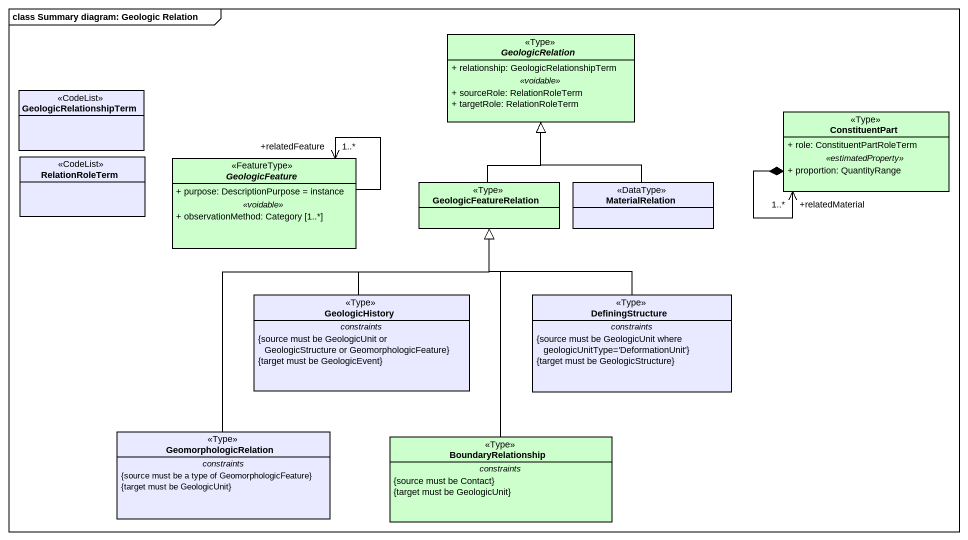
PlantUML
@startuml
mainframe class Summary diagram: Geologic Relation
hide circle
hide empty members
skinparam classAttributeIconSize 0
abstract class GeologicRelation <<Type>> #CCFFCC {
  + relationship: GeologicRelationshipTerm
  .. <<voidable>> ..
  + sourceRole: RelationRoleTerm
  + targetRole: RelationRoleTerm
}
class GeologicRelationshipTerm <<CodeList>> #E9E9FF
class ConstituentPart <<Type>> #CCFFCC {
  + role: ConstituentPartRoleTerm
  .. <<estimatedProperty>> ..
  + proportion: QuantityRange
}
class RelationRoleTerm <<CodeList>> #E9E9FF
abstract class GeologicFeature <<FeatureType>> #CCFFCC {
  + purpose: DescriptionPurpose = instance
  .. <<voidable>> ..
  + observationMethod: Category [1..*]
}
class GeologicFeatureRelation <<Type>> #CCFFCC
class MaterialRelation <<DataType>> #E9E9FF
class GeologicHistory <<Type>> #E9E9FF {
  -- constraints --
  {source must be GeologicUnit or GeologicStructure or GeomorphologicFeature}
  {target must be GeologicEvent}
}
class DefiningStructure <<Type>> #E9E9FF {
  -- constraints --
  {source must be GeologicUnit where geologicUnitType='DeformationUnit'}
  {target must be GeologicStructure}
}
class GeomorphologicRelation <<Type>> #E9E9FF {
  -- constraints --
  {source must be a type of GeomorphologicFeature}
  {target must be GeologicUnit}
}
class BoundaryRelationship <<Type>> #CCFFCC {
  -- constraints --
  {source must be Contact}
  {target must be GeologicUnit}
}
ConstituentPart *--> "+relatedMaterial\n1..*" ConstituentPart
GeologicFeature --> "+relatedFeature\n1..*" GeologicFeature
GeologicFeatureRelation -up-|> GeologicRelation
MaterialRelation -up-|> GeologicRelation
GeologicHistory -up-|> GeologicFeatureRelation
DefiningStructure -up-|> GeologicFeatureRelation
GeomorphologicRelation -up-|> GeologicFeatureRelation
BoundaryRelationship -up-|> GeologicFeatureRelation
@enduml
